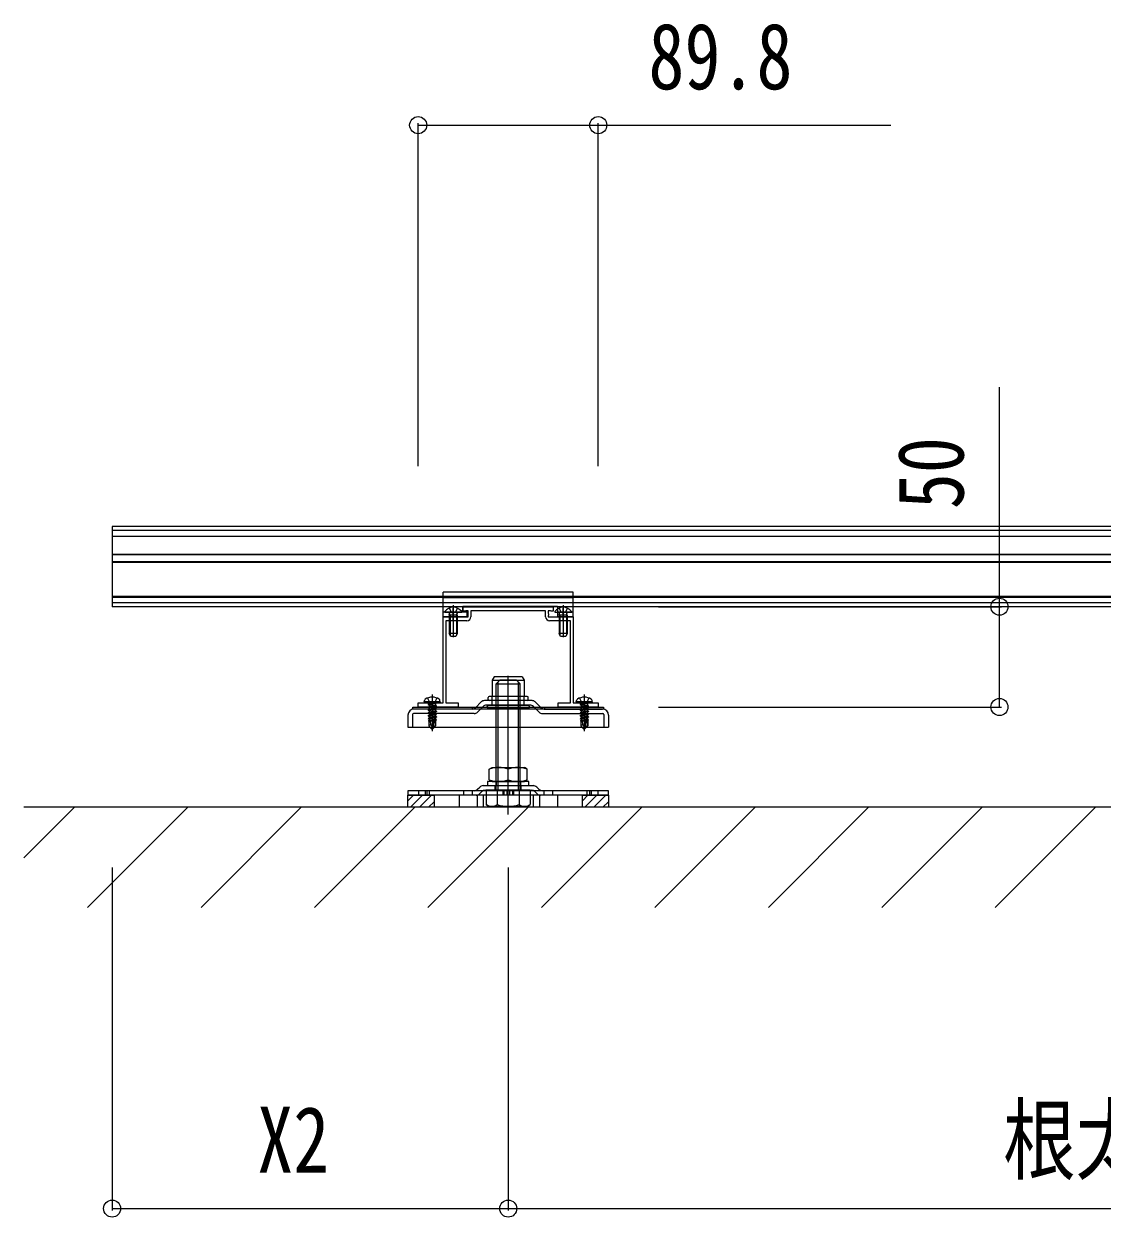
# Model space of a CAD drawing. Units: millimetres, scale not verified. Extents: x -4205 to 4205, y -2970 to 2970.
# Drawn here: x 902 to 1440, y -894 to -300 of the extents above; entities that cross this region are included whole.
import ezdxf
from ezdxf.enums import TextEntityAlignment as Align

# ---------------------------------------------------------------- set-up
doc = ezdxf.new("R2010")
doc.units = ezdxf.units.MM
doc.header["$LTSCALE"] = 20
for name, color, linetype in [('0-3_YKK_11', 7, 'Continuous'), ('0-4_YKK_12', 2, 'Continuous'), ('0-5_YKK_13', 4, 'Continuous'), ('0-6_YKK_D', 6, 'Continuous'), ('0-8_YSS_K', 3, 'Continuous')]:
    doc.layers.add(name, color=color, linetype=linetype)
doc.styles.add('ＭＳ ゴシック', font='')
doc.styles.get('ＭＳ ゴシック').set_extended_font_data('MS Gothic')

msp = doc.modelspace()

# ---------------------------------------------------------------- linework, layer by layer
at = {"layer": '0-3_YKK_11'}
for points in [[(1123.4, -597), (1112.9, -597), (1112.9, -638), (1119.1, -638), (1119.1, -640), (1099.1, -640), (1099.1, -638), (1111.6, -638), (1111.6, -595), (1124.1, -595), (1124.1, -594.52), (1123.99, -594.29), (1123.99, -593.51), (1124.1, -593.28), (1124.1, -592), (1122.9, -592), (1122.6, -592.3), (1121.6, -592.3), (1121.6, -590)], [(1121.6, -590), (1166.4, -590), (1166.4, -592.3), (1165.4, -592.3), (1165.1, -592), (1163.9, -592), (1163.9, -593.28), (1164.01, -593.51), (1164.01, -594.29), (1163.9, -594.52), (1163.9, -595), (1176.4, -595), (1176.4, -638), (1188.9, -638), (1188.9, -640), (1168.9, -640), (1168.9, -638), (1175.1, -638), (1175.1, -597), (1164.6, -597)], [(1162.6, -595), (1162.6, -592), (1125.4, -592), (1125.4, -595)]]:
    msp.add_lwpolyline(points, dxfattribs=at)
for centre, start, end in [((1123.4, -595), 270.00001, 359.99999), ((1164.6, -595), 180.00001, 269.99999)]:
    msp.add_arc(centre, 2, start, end, dxfattribs=at)
at = {"layer": '0-4_YKK_12'}
for p, q in [((2741.5, -550), (946.5, -550)), ((946.5, -550), (946.5, -590)), ((2741.5, -552), (946.5, -552)), ((2741.5, -555), (946.5, -555)), ((2741.5, -564), (946.5, -564)), ((2741.5, -564.13), (946.5, -564.13)), ((2741.5, -567.62), (946.5, -567.62)), ((2741.5, -568), (946.5, -568)), ((2741.5, -585), (946.5, -585)), ((946.5, -585.3), (2741.5, -585.3)), ((2741.5, -585.38), (946.5, -585.38)), ((2741.5, -588), (946.5, -588)), ((2741.5, -590), (946.5, -590))]:
    msp.add_line(p, q, dxfattribs=at)
at = {"layer": '0-5_YKK_13'}
for p, q in [((1176.4, -582.8), (1111.6, -582.8)), ((1111.6, -585.41), (1111.6, -582.8)), ((1176.4, -585.41), (1176.4, -582.8)), ((1111.6, -585.48), (1111.6, -585.41)), ((1111.6, -585.5), (1111.6, -585.48)), ((1111.6, -585.5), (1176.4, -585.5)), ((1111.6, -592.5), (1111.6, -585.5)), ((1176.4, -585.48), (1176.4, -585.41)), ((1176.4, -585.5), (1176.4, -585.48)), ((1176.4, -592.5), (1176.4, -585.5)), ((1111.6, -592.8), (1111.6, -592.5)), ((1123.6, -592.8), (1111.6, -592.8)), ((1111.6, -593.8), (1111.6, -592.8)), ((1111.6, -594), (1111.6, -593.8)), ((1112.62, -592.8), (1120.58, -592.8)), ((1114.53, -590.72), (1115.46, -592.59)), ((1114.6, -594.2), (1114.74, -593.39)), ((1118.6, -594.2), (1114.6, -594.2)), ((1114.6, -594.2), (1114.6, -603.4)), ((1114.98, -594.2), (1114.74, -593.18)), ((1114.98, -594.2), (1114.98, -604.16)), ((1115.46, -592.59), (1116.6, -593.2)), ((1116.6, -589.3), (1116.6, -605.26)), ((1116.6, -597), (1116.6, -590.8)), ((1117.75, -592.59), (1116.6, -593.2)), ((1118.68, -590.72), (1117.75, -592.59)), ((1118.22, -594.2), (1118.46, -593.18)), ((1118.22, -594.2), (1118.22, -604.16)), ((1118.6, -594.2), (1118.46, -593.39)), ((1118.6, -594.2), (1118.6, -603.4)), ((1121.4, -589.7), (1168.6, -589.7)), ((1121.4, -592.5), (1121.4, -589.7)), ((1121.4, -592.8), (1121.4, -592.5)), ((1123.6, -593.8), (1123.6, -592.8)), ((1123.6, -594), (1123.6, -593.8)), ((1123.6, -595), (1123.6, -594)), ((1167.42, -592.8), (1175.38, -592.8)), ((1168.6, -589.7), (1168.6, -592.5)), ((1168.6, -592.5), (1168.6, -592.8)), ((1168.6, -593.8), (1168.6, -594)), ((1168.6, -594), (1168.6, -595)), ((1169.33, -590.72), (1170.26, -592.59)), ((1169.4, -594.2), (1169.54, -593.39)), ((1173.4, -594.2), (1169.4, -594.2)), ((1169.4, -594.2), (1169.4, -603.4)), ((1169.78, -594.2), (1169.54, -593.18)), ((1169.78, -594.2), (1169.78, -604.16)), ((1170.26, -592.59), (1171.4, -593.2)), ((1171.4, -589.3), (1171.4, -605.26)), ((1171.4, -597), (1171.4, -590.8)), ((1172.55, -592.59), (1171.4, -593.2)), ((1173.48, -590.72), (1172.55, -592.59)), ((1173.02, -594.2), (1173.26, -593.18)), ((1173.02, -594.2), (1173.02, -604.16)), ((1173.4, -594.2), (1173.26, -593.39)), ((1173.4, -594.2), (1173.4, -603.4)), ((1176.4, -592.8), (1176.4, -592.5)), ((1176.4, -594), (1176.4, -593.8)), ((1176.4, -595), (1176.4, -594)), ((1176.4, -595), (1168.6, -595)), ((1118.6, -603.4), (1114.6, -603.4)), ((1115.3, -604.8), (1114.6, -603.4)), ((1117.9, -604.8), (1115.3, -604.8)), ((1118.6, -603.4), (1117.9, -604.8)), ((1173.4, -603.4), (1169.4, -603.4)), ((1170.1, -604.8), (1169.4, -603.4)), ((1172.7, -604.8), (1170.1, -604.8)), ((1173.4, -603.4), (1172.7, -604.8)), ((1144, -693.65), (1144, -624.41)), ((1136.05, -626.65), (1151.95, -626.65)), ((1151, -625), (1137, -625)), ((1151, -625), (1151.95, -626.65)), ((1151.95, -626.65), (1151.95, -634.8)), ((1106.1, -633.8), (1106.1, -652.11)), ((1134, -636.3), (1134, -635.3)), ((1153.5, -634.8), (1134.5, -634.8)), ((1136.05, -639.1), (1136.05, -634.8)), ((1151.95, -639.1), (1151.95, -634.8)), ((1154, -636.3), (1154, -635.3)), ((1181.9, -633.8), (1181.9, -652.11)), ((1126.05, -641), (1097, -641)), ((1102.1, -637.5), (1102.24, -636.7)), ((1110.1, -637.5), (1102.1, -637.5)), ((1102.1, -637.5), (1102.19, -638)), ((1110.01, -638), (1102.19, -638)), ((1104, -638.65), (1107.6, -638.05)), ((1107.6, -638.15), (1104, -638.75)), ((1104, -638.65), (1104.55, -638.33)), ((1104, -638.65), (1104, -638.75)), ((1104, -638.65), (1104, -638.75)), ((1104, -638.75), (1104.55, -639.07)), ((1104, -640.05), (1108.2, -639.35)), ((1108.2, -639.45), (1104, -640.15)), ((1104, -640.05), (1104.55, -639.73)), ((1104, -640.05), (1104, -640.15)), ((1104, -640.15), (1104.55, -640.47)), ((1104, -641.45), (1108.2, -640.75)), ((1108.2, -640.85), (1104, -641.55)), ((1104, -641.45), (1104.55, -641.13)), ((1104, -641.45), (1104, -641.55)), ((1104, -641.55), (1104.55, -641.87)), ((1104, -642.85), (1108.2, -642.15)), ((1108.2, -642.25), (1104, -642.95)), ((1107.6, -638.05), (1104.55, -638.33)), ((1104.55, -639.07), (1107.6, -638.15)), ((1104.55, -638.2), (1104.55, -638.33)), ((1107.65, -639.03), (1104.55, -639.73)), ((1104.55, -639.07), (1104.55, -639.73)), ((1107.65, -639.77), (1104.55, -640.47)), ((1107.65, -640.43), (1104.55, -641.13)), ((1104.55, -640.47), (1104.55, -641.13)), ((1107.65, -641.83), (1104.55, -642.53)), ((1104.55, -641.87), (1104.55, -642.53)), ((1107.6, -638.05), (1107.6, -638.15)), ((1107.65, -638.2), (1107.65, -639.03)), ((1108.2, -639.35), (1107.65, -639.03)), ((1108.2, -639.45), (1107.65, -639.77)), ((1107.65, -639.77), (1107.65, -640.43)), ((1108.2, -640.75), (1107.65, -640.43)), ((1107.65, -641.17), (1107.65, -641.83)), ((1108.2, -642.15), (1107.65, -641.83)), ((1108.2, -639.35), (1108.2, -639.45)), ((1108.2, -640.75), (1108.2, -640.85)), ((1108.2, -642.15), (1108.2, -642.25)), ((1110.1, -637.5), (1109.96, -636.7)), ((1110.1, -637.5), (1110.01, -638)), ((1126, -640), (1126, -641)), ((1127.67, -640.33), (1130.53, -637.47)), ((1128.63, -642.63), (1131.48, -639.77)), ((1155.85, -636.8), (1132.15, -636.8)), ((1154.89, -639.1), (1133.11, -639.1)), ((1134.2, -639.1), (1153.8, -639.1)), ((1134.2, -640.8), (1153.8, -640.8)), ((1153.5, -636.8), (1134.5, -636.8)), ((1159.37, -642.63), (1156.52, -639.77)), ((1160.33, -640.33), (1157.47, -637.47)), ((1161.95, -641), (1191, -641)), ((1162, -640), (1162, -641)), ((1177.9, -637.5), (1178.04, -636.7)), ((1185.9, -637.5), (1177.9, -637.5)), ((1177.9, -637.5), (1177.99, -638)), ((1185.81, -638), (1177.99, -638)), ((1179.8, -638.65), (1183.4, -638.05)), ((1183.4, -638.15), (1179.8, -638.75)), ((1179.8, -638.65), (1180.35, -638.33)), ((1179.8, -638.65), (1179.8, -638.75)), ((1179.8, -638.65), (1179.8, -638.75)), ((1179.8, -638.75), (1180.35, -639.07)), ((1179.8, -640.05), (1184, -639.35)), ((1184, -639.45), (1179.8, -640.15)), ((1179.8, -640.05), (1180.35, -639.73)), ((1179.8, -640.05), (1179.8, -640.15)), ((1179.8, -640.15), (1180.35, -640.47)), ((1179.8, -641.45), (1184, -640.75)), ((1184, -640.85), (1179.8, -641.55)), ((1179.8, -641.45), (1180.35, -641.13)), ((1179.8, -641.45), (1179.8, -641.55)), ((1179.8, -641.55), (1180.35, -641.87)), ((1179.8, -642.85), (1184, -642.15)), ((1184, -642.25), (1179.8, -642.95)), ((1183.4, -638.05), (1180.35, -638.33)), ((1180.35, -639.07), (1183.4, -638.15)), ((1180.35, -638.2), (1180.35, -638.33)), ((1183.45, -639.03), (1180.35, -639.73)), ((1180.35, -639.07), (1180.35, -639.73)), ((1183.45, -639.77), (1180.35, -640.47)), ((1183.45, -640.43), (1180.35, -641.13)), ((1180.35, -640.47), (1180.35, -641.13)), ((1183.45, -641.83), (1180.35, -642.53)), ((1180.35, -641.87), (1180.35, -642.53)), ((1183.4, -638.05), (1183.4, -638.15)), ((1183.45, -638.2), (1183.45, -639.03)), ((1184, -639.35), (1183.45, -639.03)), ((1184, -639.45), (1183.45, -639.77)), ((1183.45, -639.77), (1183.45, -640.43)), ((1184, -640.75), (1183.45, -640.43)), ((1183.45, -641.17), (1183.45, -641.83)), ((1184, -642.15), (1183.45, -641.83)), ((1184, -639.35), (1184, -639.45)), ((1184, -640.75), (1184, -640.85)), ((1184, -642.15), (1184, -642.25)), ((1185.9, -637.5), (1185.76, -636.7)), ((1185.9, -637.5), (1185.81, -638)), ((1094, -644), (1094, -650)), ((1096.3, -643.8), (1096.3, -650)), ((1127, -643.3), (1096.8, -643.3)), ((1104, -642.85), (1104.55, -642.53)), ((1104, -642.85), (1104, -642.95)), ((1104, -642.95), (1104.55, -643.27)), ((1104, -644.25), (1108.2, -643.55)), ((1108.2, -643.65), (1104, -644.35)), ((1104, -644.25), (1104.55, -643.93)), ((1104, -644.25), (1104, -644.35)), ((1104, -644.35), (1104.55, -644.67)), ((1104, -645.65), (1108.2, -644.95)), ((1108.2, -645.05), (1104, -645.75)), ((1104, -645.65), (1104.55, -645.33)), ((1104, -645.65), (1104, -645.75)), ((1104, -645.75), (1104.55, -646.07)), ((1106.78, -646.51), (1104.2, -646.93)), ((1104.2, -646.93), (1104.55, -646.73)), ((1104.4, -647.03), (1104.2, -646.93)), ((1104.4, -647.03), (1104.4, -649.45)), ((1106.64, -647.1), (1104.4, -647.1)), ((1107.65, -643.23), (1104.55, -643.93)), ((1104.55, -643.27), (1104.55, -643.93)), ((1107.65, -644.63), (1104.55, -645.33)), ((1104.55, -644.67), (1104.55, -645.33)), ((1107.01, -645.51), (1104.55, -646.07)), ((1104.55, -646.07), (1104.55, -646.73)), ((1106.85, -646.21), (1104.55, -646.73)), ((1106.72, -646.78), (1105.05, -647.1)), ((1107.43, -645.38), (1106.25, -650.58)), ((1107.5, -645.55), (1107.5, -649.33)), ((1107.65, -646.03), (1107.5, -646.07)), ((1108.1, -646.29), (1107.5, -646.39)), ((1108.1, -646.51), (1107.5, -646.62)), ((1107.8, -647.1), (1107.5, -647.1)), ((1107.65, -642.57), (1107.65, -643.23)), ((1108.2, -643.55), (1107.65, -643.23)), ((1107.65, -643.97), (1107.65, -644.63)), ((1108.2, -644.95), (1107.65, -644.63)), ((1107.65, -645.37), (1107.65, -646.03)), ((1108.1, -646.29), (1107.65, -646.03)), ((1107.8, -646.68), (1107.8, -649.45)), ((1108.1, -646.29), (1108.1, -646.51)), ((1108.2, -643.55), (1108.2, -643.65)), ((1108.2, -644.95), (1108.2, -645.05)), ((1161, -643.3), (1191.2, -643.3)), ((1179.8, -642.85), (1180.35, -642.53)), ((1179.8, -642.85), (1179.8, -642.95)), ((1179.8, -642.95), (1180.35, -643.27)), ((1179.8, -644.25), (1184, -643.55)), ((1184, -643.65), (1179.8, -644.35)), ((1179.8, -644.25), (1180.35, -643.93)), ((1179.8, -644.25), (1179.8, -644.35)), ((1179.8, -644.35), (1180.35, -644.67)), ((1179.8, -645.65), (1184, -644.95)), ((1184, -645.05), (1179.8, -645.75)), ((1179.8, -645.65), (1180.35, -645.33)), ((1179.8, -645.65), (1179.8, -645.75)), ((1179.8, -645.75), (1180.35, -646.07)), ((1182.58, -646.51), (1180, -646.93)), ((1180, -646.93), (1180.35, -646.73)), ((1180.2, -647.03), (1180, -646.93)), ((1180.2, -647.03), (1180.2, -649.45)), ((1182.44, -647.1), (1180.2, -647.1)), ((1183.45, -643.23), (1180.35, -643.93)), ((1180.35, -643.27), (1180.35, -643.93)), ((1183.45, -644.63), (1180.35, -645.33)), ((1180.35, -644.67), (1180.35, -645.33)), ((1182.81, -645.51), (1180.35, -646.07)), ((1180.35, -646.07), (1180.35, -646.73)), ((1182.65, -646.21), (1180.35, -646.73)), ((1182.52, -646.78), (1180.85, -647.1)), ((1183.23, -645.38), (1182.05, -650.58)), ((1183.3, -645.55), (1183.3, -649.33)), ((1183.45, -646.03), (1183.3, -646.07)), ((1183.9, -646.29), (1183.3, -646.39)), ((1183.9, -646.51), (1183.3, -646.62)), ((1183.6, -647.1), (1183.3, -647.1)), ((1183.45, -642.57), (1183.45, -643.23)), ((1184, -643.55), (1183.45, -643.23)), ((1183.45, -643.97), (1183.45, -644.63)), ((1184, -644.95), (1183.45, -644.63)), ((1183.45, -645.37), (1183.45, -646.03)), ((1183.9, -646.29), (1183.45, -646.03)), ((1183.6, -646.68), (1183.6, -649.45)), ((1183.9, -646.29), (1183.9, -646.51)), ((1184, -643.55), (1184, -643.65)), ((1184, -644.95), (1184, -645.05)), ((1191.7, -643.8), (1191.7, -650)), ((1194, -644), (1194, -650)), ((1094, -650), (1194, -650)), ((1105.35, -648.65), (1104.4, -649.45)), ((1105.95, -651), (1104.4, -649.45)), ((1106.1, -649.49), (1105.95, -651)), ((1105.95, -651), (1106.25, -651)), ((1106.1, -649.49), (1106.1, -651)), ((1107.5, -649.33), (1106.25, -650.58)), ((1106.25, -651), (1107.8, -649.45)), ((1106.25, -650.58), (1106.25, -651)), ((1107.8, -649.45), (1107.5, -649.33)), ((1181.15, -648.65), (1180.2, -649.45)), ((1181.75, -651), (1180.2, -649.45)), ((1181.9, -649.49), (1181.75, -651)), ((1181.75, -651), (1182.05, -651)), ((1181.9, -649.49), (1181.9, -651)), ((1183.3, -649.33), (1182.05, -650.58)), ((1182.05, -651), (1183.6, -649.45)), ((1182.05, -650.58), (1182.05, -651)), ((1183.6, -649.45), (1183.3, -649.33)), ((1135.97, -670.1), (1152.03, -670.1)), ((1144, -676.25), (1144, -670.95)), ((1144, -676.25), (1144, -670.95)), ((1134.5, -676.25), (1135.97, -677.1)), ((1135.97, -677.1), (1152.03, -677.1)), ((1137.9, -677.1), (1137.9, -679.2)), ((1150.1, -677.1), (1150.1, -679.2)), ((1153.5, -676.25), (1152.03, -677.1)), ((1094, -681.7), (1094, -684)), ((1194, -681.7), (1094, -681.7)), ((1099.25, -681.7), (1099.25, -684)), ((1102.65, -681.7), (1102.65, -684)), ((1103.46, -681.7), (1103.46, -684)), ((1104.75, -684), (1104.75, -681.7)), ((1121.75, -681.7), (1121.75, -684)), ((1126.25, -684), (1126.25, -681.7)), ((1128.67, -681.03), (1129.83, -679.87)), ((1129.63, -683.33), (1130.78, -682.17)), ((1131.45, -679.2), (1156.55, -679.2)), ((1132.41, -681.5), (1155.59, -681.5)), ((1137.5, -681.5), (1137.5, -679.2)), ((1138.52, -681.5), (1138.52, -688.65)), ((1141.25, -681.7), (1141.25, -684)), ((1141.75, -681.7), (1141.75, -684)), ((1143.27, -681.7), (1143.27, -684)), ((1144.69, -681.7), (1144.69, -684)), ((1146.25, -684), (1146.25, -681.7)), ((1146.75, -684), (1146.75, -681.7)), ((1149.48, -681.5), (1149.48, -688.65)), ((1150.5, -681.5), (1150.5, -679.2)), ((1154.97, -681.5), (1154.97, -688.65)), ((1158.37, -683.33), (1157.22, -682.17)), ((1159.33, -681.03), (1158.17, -679.87)), ((1161.75, -681.7), (1161.75, -684)), ((1166.25, -684), (1166.25, -681.7)), ((1183.25, -681.7), (1183.25, -684)), ((1184.54, -681.7), (1184.54, -684)), ((1185.35, -681.7), (1185.35, -684)), ((1188.75, -684), (1188.75, -681.7)), ((1194, -684), (1194, -681.7)), ((1194, -684), (1094, -684)), ((1144, -684), (1107, -684)), ((1107, -684), (1107, -690)), ((1119.5, -684), (1119.5, -690)), ((1128.5, -684), (1128.5, -690)), ((1131.5, -684), (1131.5, -690)), ((1134.5, -689.5), (1133.03, -688.65)), ((1134.5, -689.5), (1153.5, -689.5)), ((1181, -684), (1144, -684)), ((1153.5, -689.5), (1154.97, -688.65)), ((1156.5, -684), (1156.5, -690)), ((1159.5, -684), (1159.5, -690)), ((1162.18, -684), (1162.18, -684)), ((1162.18, -684), (1162.18, -684)), ((1168.5, -684), (1168.5, -690)), ((1181, -690), (1181, -684)), ((1144, -690), (1107, -690)), ((1181, -690), (1144, -690))]:
    msp.add_line(p, q, dxfattribs=at)
for points in [[(1123.6, -595), (1111.6, -595), (1111.6, -594)], [(1176.4, -593.8), (1176.4, -592.8), (1168.6, -592.8), (1168.6, -593.8)], [(1137, -625), (1136.05, -626.65), (1136.05, -634.8)], [(1138, -628.5), (1140, -626.5), (1148, -626.5)], [(1138, -628.5), (1150, -628.5), (1148, -626.5)], [(1138, -681.5), (1138, -645), (1138, -628.5)], [(1138.95, -681.5), (1138.95, -645), (1138.95, -627.55)], [(1149.05, -681.5), (1149.05, -645), (1149.05, -627.55)], [(1150, -681.5), (1150, -645), (1150, -628.5)], [(1103.8, -635.52), (1104.95, -637.84), (1106.1, -638.45)], [(1108.4, -635.52), (1107.24, -637.84), (1106.1, -638.45)], [(1179.6, -635.52), (1180.76, -637.84), (1181.9, -638.45)], [(1184.2, -635.52), (1183.05, -637.84), (1181.9, -638.45)], [(1108.2, -640.85), (1107.65, -641.17), (1104.55, -641.87)], [(1108.2, -642.25), (1107.65, -642.57), (1104.55, -643.27)], [(1184, -640.85), (1183.45, -641.17), (1180.35, -641.87)], [(1184, -642.25), (1183.45, -642.57), (1180.35, -643.27)], [(1108.2, -643.65), (1107.65, -643.97), (1104.55, -644.67)], [(1107.01, -645.49), (1106.1, -649.49), (1105.35, -648.65), (1105.2, -647.1)], [(1108.2, -645.05), (1107.65, -645.37), (1107.46, -645.41)], [(1108.1, -646.51), (1107.65, -646.77), (1107.5, -646.8)], [(1184, -643.65), (1183.45, -643.97), (1180.35, -644.67)], [(1182.81, -645.49), (1181.9, -649.49), (1181.15, -648.65), (1181, -647.1)], [(1184, -645.05), (1183.45, -645.37), (1183.26, -645.41)], [(1183.9, -646.51), (1183.45, -646.77), (1183.3, -646.8)], [(1134.5, -676.25), (1134.5, -670.95), (1135.97, -670.1)], [(1153.5, -676.25), (1153.5, -670.95), (1152.03, -670.1)], [(1133.7, -677.1), (1133.7, -679.2), (1154.3, -679.2)], [(1154.3, -679.2), (1154.3, -677.1), (1133.7, -677.1)], [(1154.97, -681.5), (1133.03, -681.5), (1133.03, -688.65)]]:
    msp.add_lwpolyline(points, dxfattribs=at)
msp.add_lwpolyline([(1096.5, -640), (1191.5, -640), (1191.5, -641), (1096.5, -641)], close=True, dxfattribs=at)
for centre, radius, start, end in [((1112.62, -592.53), 0.274, 142.28591, 270), ((1116.6, -595.6), 5.3, 37.71409, 142.28591), ((1114.25, -593.3), 0.5, 349.90904, 90), ((1118.95, -593.3), 0.5, 90, 190.09096), ((1120.58, -592.53), 0.274, 270, 37.71409), ((1167.42, -592.53), 0.274, 142.28591, 270), ((1171.4, -595.6), 5.3, 37.71409, 142.28591), ((1169.05, -593.3), 0.5, 349.90904, 90), ((1173.75, -593.3), 0.5, 90, 190.09096), ((1175.38, -592.53), 0.274, 270, 37.71409), ((1103.13, -636.85), 0.9, 122.05588, 170), ((1106.1, -641.6), 6.5, 57.94412, 122.05588), ((1109.07, -636.85), 0.9, 10, 57.94412), ((1134.5, -635.3), 0.5, 90, 180), ((1134.5, -636.3), 0.5, 180, 270), ((1153.5, -635.3), 0.5, 0, 90), ((1153.5, -636.3), 0.5, 270, 0), ((1178.93, -636.85), 0.9, 122.05588, 170), ((1181.9, -641.6), 6.5, 57.94412, 122.05588), ((1184.87, -636.85), 0.9, 10, 57.94412), ((1097, -644), 3, 90, 180), ((1104.35, -638.2), 0.2, 0, 90), ((1107.85, -638.2), 0.2, 90, 180), ((1126.05, -638.7), 2.3, 270, 315), ((1132.15, -639.1), 2.3, 90, 135), ((1133.11, -641.4), 2.3, 90, 135), ((1134.2, -639.95), 0.85, 90, 270), ((1153.8, -639.95), 0.85, 270, 90), ((1154.89, -641.4), 2.3, 45, 90), ((1155.85, -639.1), 2.3, 45, 90), ((1161.95, -638.7), 2.3, 225, 270), ((1180.15, -638.2), 0.2, 0, 90), ((1183.65, -638.2), 0.2, 90, 180), ((1191, -644), 3, 0, 90), ((1096.8, -643.8), 0.5, 90, 180), ((1107.25, -645.55), 0.248, 0, 167.19096), ((1127, -641), 2.3, 270, 315), ((1161, -641), 2.3, 225, 270), ((1183.05, -645.55), 0.248, 0, 167.19096), ((1191.2, -643.8), 0.5, 0, 90), ((1139.25, -683.5), 13.42, 69.27356, 110.72644), ((1148.75, -683.5), 13.42, 69.27356, 110.72644), ((1139.25, -663.7), 13.42, 249.27356, 290.72644), ((1148.75, -663.7), 13.42, 249.27356, 290.72644), ((1127.05, -679.4), 2.3, 270, 315), ((1128, -681.7), 2.3, 270, 315), ((1131.45, -681.5), 2.3, 90, 135), ((1132.41, -683.8), 2.3, 90, 135), ((1155.59, -683.8), 2.3, 45, 90), ((1156.55, -681.5), 2.3, 45, 90), ((1160, -681.7), 2.3, 225, 270), ((1160.95, -679.4), 2.3, 225, 270), ((1135.77, -684.64), 4.86, 235.61575, 304.38425), ((1144, -671.35), 18.15, 252.41205, 287.58795), ((1152.23, -684.64), 4.86, 235.61575, 304.38425)]:
    msp.add_arc(centre, radius, start, end, dxfattribs=at)
at = {"layer": '0-6_YKK_D'}
for p, q in [((1099.1, -520), (1099.1, -349)), ((1188.9, -520), (1188.9, -349)), ((1218.9, -590), (1389.9, -590)), ((1218.9, -640), (1389.9, -640)), ((946.5, -720), (946.5, -891)), ((1144, -720), (1144, -891)), ((1144, -720), (1144, -891)), ((946.5, -890), (1144, -890)), ((1144, -890), (1844, -890))]:
    msp.add_line(p, q, dxfattribs=at)
for points in [[(1099.1, -350), (1188.9, -350), (1334.7, -350)], [(1388.9, -640), (1388.9, -590), (1388.9, -480.6)]]:
    msp.add_lwpolyline(points, dxfattribs=at)
for centre in [(1099.1, -350), (1188.9, -350), (1388.9, -590), (1388.9, -640), (946.5, -890), (1144, -890), (1144, -890)]:
    msp.add_circle(centre, 4.25, dxfattribs=at)
at = {"layer": '0-8_YSS_K'}
for p, q in [((1094, -686.71), (1096.71, -684)), ((1095.2, -690), (1101.2, -684)), ((1099.69, -690), (1105.69, -684)), ((1104.18, -690), (1107, -687.18)), ((1181, -686.71), (1183.71, -684)), ((1182.2, -690), (1188.2, -684)), ((1186.69, -690), (1192.69, -684)), ((1191.18, -690), (1194, -687.18)), ((2751.5, -690), (902.5, -690)), ((902.5, -715.2), (927.7, -690)), ((934.27, -740), (984.27, -690)), ((990.83, -740), (1040.83, -690)), ((1047.4, -740), (1097.4, -690)), ((1103.97, -740), (1153.97, -690)), ((1160.54, -740), (1210.54, -690)), ((1217.11, -740), (1267.11, -690)), ((1273.68, -740), (1323.68, -690)), ((1330.25, -740), (1380.25, -690)), ((1386.81, -740), (1436.81, -690))]:
    msp.add_line(p, q, dxfattribs=at)
for points in [[(1094, -684), (1107, -684), (1107, -690), (1094, -690)], [(1181, -684), (1194, -684), (1194, -690), (1181, -690)]]:
    msp.add_lwpolyline(points, close=True, dxfattribs=at)

# ---------------------------------------------------------------- texts
at = {"layer": '0-6_YKK_D', "style": 'ＭＳ ゴシック', "width": 0.8}
for s, p in [('89.8', (1213.9, -342)), ('根太ピッチ', (1390.8, -882)), ('X2', (1018.85, -882))]:
    msp.add_text(s, height=32.99, dxfattribs=at).set_placement(p, align=Align.BOTTOM_LEFT)
msp.add_text('50', height=32.99, rotation=90, dxfattribs=at).set_placement((1380.9, -541.4), align=Align.BOTTOM_LEFT)

doc.saveas('drawing.dxf')
